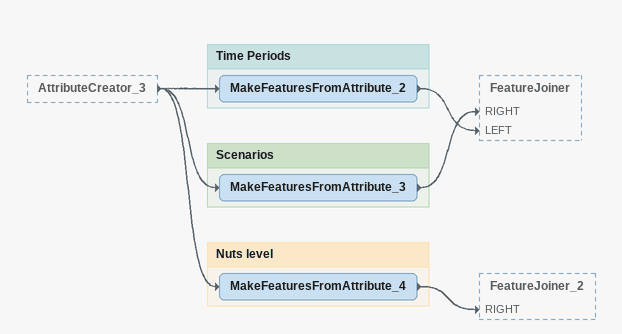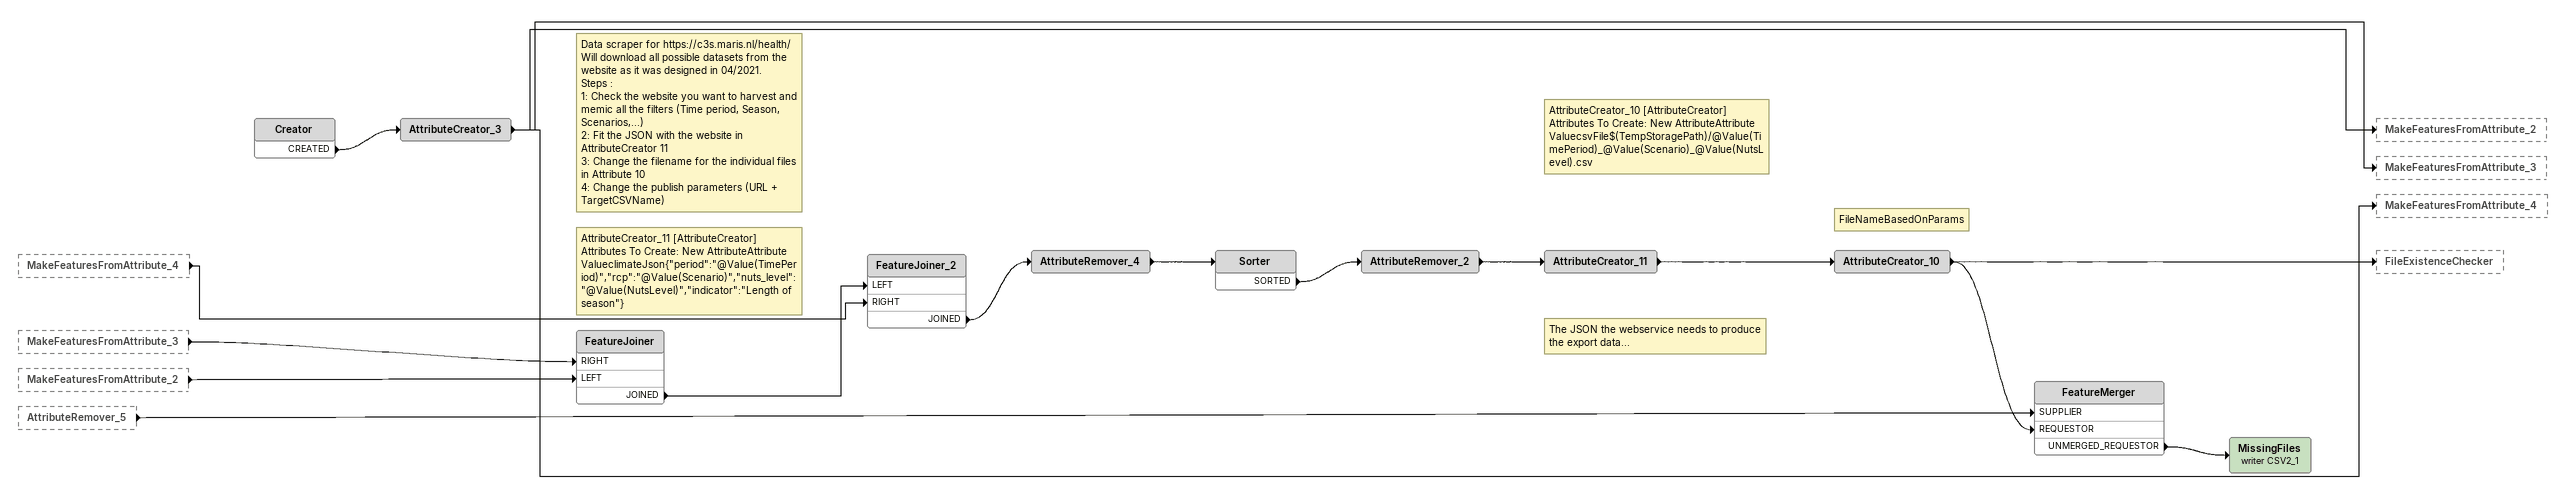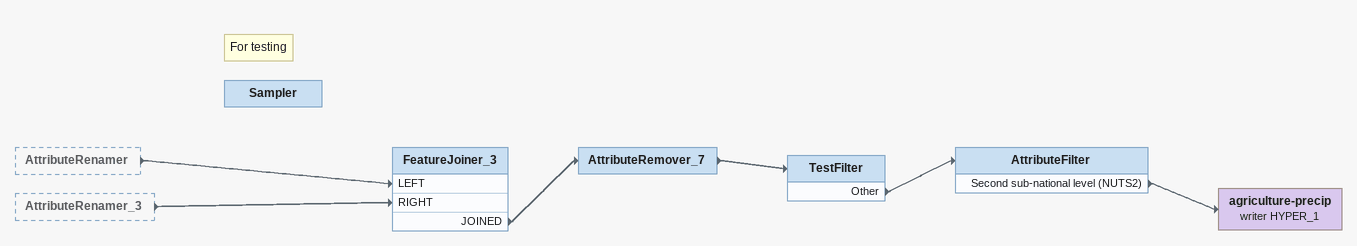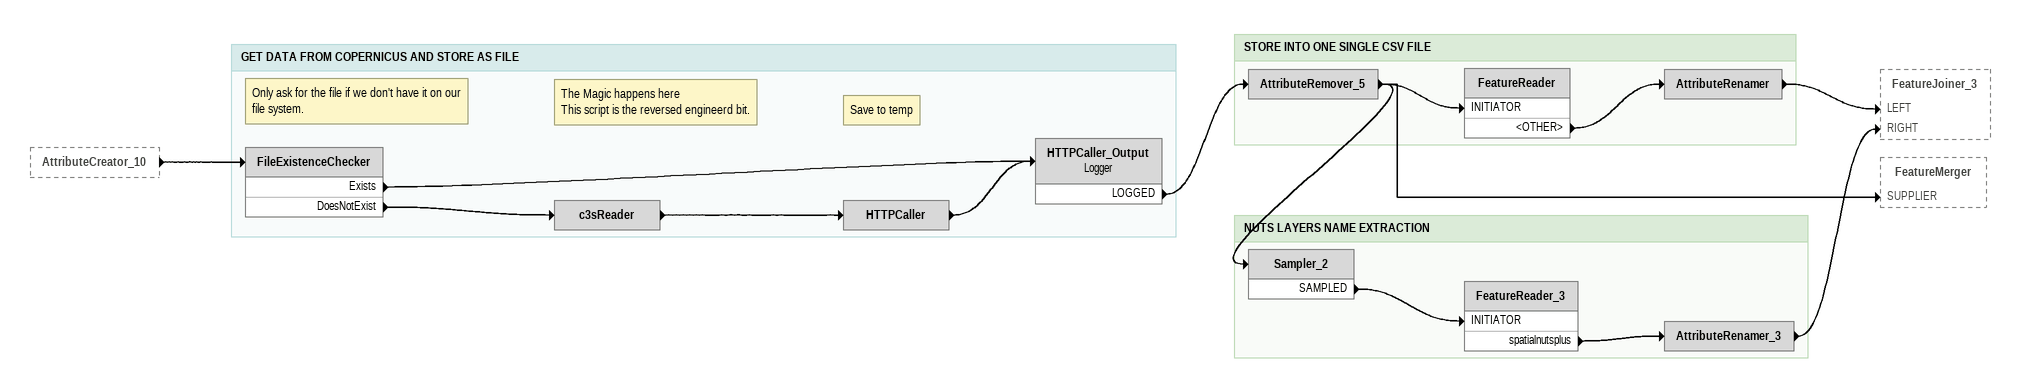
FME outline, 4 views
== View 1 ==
AttributeCreator_3 [outside]
    -> MakeFeaturesFromAttribute_2
    -> MakeFeaturesFromAttribute_3
    -> MakeFeaturesFromAttribute_4

Bookmark: Time Periods
MakeFeaturesFromAttribute_2
    -> FeatureJoiner [LEFT]

Bookmark: Scenarios
MakeFeaturesFromAttribute_3
    -> FeatureJoiner [RIGHT]

Bookmark: Nuts level
MakeFeaturesFromAttribute_4
    -> FeatureJoiner_2 [RIGHT]

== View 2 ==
MakeFeaturesFromAttribute_4 [outside]
    -> FeatureJoiner_2 [RIGHT]
MakeFeaturesFromAttribute_3 [outside]
    -> FeatureJoiner [RIGHT]
MakeFeaturesFromAttribute_2 [outside]
    -> FeatureJoiner [LEFT]
AttributeRemover_5 [outside]
    -> FeatureMerger [SUPPLIER]
Creator
    CREATED -> AttributeCreator_3
AttributeCreator_3
    -> MakeFeaturesFromAttribute_2
    -> MakeFeaturesFromAttribute_3
    -> MakeFeaturesFromAttribute_4
Note: Data scraper for https://c3s.maris.nl/health/ / Will download all possible datasets from the website as it was designed in 04/2021. / Steps : / 1: Check the website you want to harvest and memic all the filters (Time period, Season, Scenarios,...) / 2: Fit the JSON with the website in AttributeCreator 11 / 3: Change the filename for the individual files in Attribute 10 / 4: Change the publish parameters (URL + TargetCSVName)
FeatureJoiner
    JOINED -> FeatureJoiner_2 [LEFT]
FeatureJoiner_2
    JOINED -> AttributeRemover_4
AttributeRemover_4
    -> Sorter
Sorter
    SORTED -> AttributeRemover_2
AttributeRemover_2
    -> AttributeCreator_11
Note: AttributeCreator_11 [AttributeCreator] / Attributes To Create: New AttributeAttribute ValueclimateJson{"period":"@Value(TimePeriod)","rcp":"@Value(Scenario)","nuts_level":"@Value(NutsLevel)","indicator":"Length of season"}
Note: The JSON the webservice needs to produce the export data...
AttributeCreator_11
    -> AttributeCreator_10
Note: AttributeCreator_10 [AttributeCreator] / Attributes To Create: New AttributeAttribute ValuecsvFile$(TempStoragePath)/@Value(TimePeriod)_@Value(Scenario)_@Value(NutsLevel).csv
Note: FileNameBasedOnParams
AttributeCreator_10
    -> FileExistenceChecker
    -> FeatureMerger [REQUESTOR]
FeatureMerger
    UNMERGED_REQUESTOR -> MissingFiles (writer CSV2_1)
MissingFiles (writer CSV2_1)

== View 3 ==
AttributeRenamer [outside]
    -> FeatureJoiner_3 [LEFT]
AttributeRenamer_3 [outside]
    -> FeatureJoiner_3 [RIGHT]
FeatureJoiner_3
    JOINED -> AttributeRemover_7
AttributeRemover_7
    -> TestFilter
TestFilter
    Other -> AttributeFilter
AttributeFilter
    Second sub-national level (NUTS2) -> agriculture-precip (writer HYPER_1)
agriculture-precip (writer HYPER_1)
Note: For testing
Sampler

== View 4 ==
AttributeCreator_10 [outside]
    -> FileExistenceChecker

Bookmark: GET DATA FROM COPERNICUS AND STORE AS FILE
Note: Only ask for the file if we don't have it on our file system.
FileExistenceChecker
    Exists -> HTTPCaller_Output
    DoesNotExist -> c3sReader
Note: The Magic happens here / This script is the reversed engineerd bit.
c3sReader
    -> HTTPCaller
Note: Save to temp
HTTPCaller
    -> HTTPCaller_Output
HTTPCaller_Output: Logger
    LOGGED -> AttributeRemover_5

Bookmark: STORE INTO ONE SINGLE CSV FILE
AttributeRemover_5
    -> FeatureReader [INITIATOR]
    -> Sampler_2
    -> FeatureMerger [SUPPLIER]
FeatureReader
    <OTHER> -> AttributeRenamer
AttributeRenamer
    -> FeatureJoiner_3 [LEFT]

Bookmark: NUTS LAYERS NAME EXTRACTION
Sampler_2
    SAMPLED -> FeatureReader_3 [INITIATOR]
FeatureReader_3
    spatialnutsplus -> AttributeRenamer_3
AttributeRenamer_3
    -> FeatureJoiner_3 [RIGHT]
